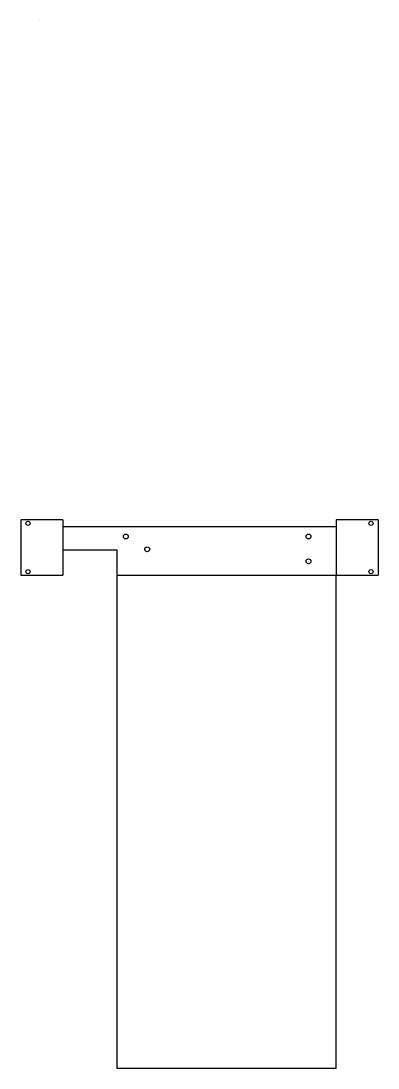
# Model space of a CAD drawing. Header units: inches. Extents: x 0.3 to 47.5, y -14 to 15.9.
# Drawn here: x 0.35 to 10.55, y -14 to 15.91 of the extents above; entities outside this region: 2.
import ezdxf

# ---------------------------------------------------------------- set-up
doc = ezdxf.new("R2010")
doc.units = ezdxf.units.IN
doc.header["$MEASUREMENT"] = 0
doc.layers.get('0').update_dxf_attribs({"lineweight": 25})
doc.layers.add('BEND', color=5, linetype='Continuous', lineweight=25)

msp = doc.modelspace()

# ---------------------------------------------------------------- linework, layer by layer
for p, q in [((0.894, 15.912), (0.894, 15.912)), ((47.475, 14.864), (47.475, 14.864)), ((1.55, 1.66), (0.35, 1.66)), ((0.35, 1.66), (0.35, 0.08)), ((1.55, 1.66), (1.55, 1.46)), ((10.55, 1.66), (9.35, 1.66)), ((9.35, 1.66), (9.35, 1.46)), ((10.55, 1.66), (10.55, 0.08)), ((9.35, 1.46), (1.55, 1.46)), ((1.55, 0.8), (1.55, 0.08)), ((1.55, 0.8), (3.09, 0.8)), ((3.09, 0.8), (3.09, -14)), ((0.35, 0.08), (1.55, 0.08)), ((9.35, -14), (9.35, 0.08)), ((9.35, 0.08), (10.55, 0.08)), ((46.823, -0.452), (46.823, -0.452)), ((3.09, -14), (9.35, -14))]:
    msp.add_line(p, q)
for centre, radius in [((0.55, 1.56), 0.06), ((10.35, 1.56), 0.06), ((3.346, 1.185), 0.069), ((8.563, 1.186), 0.069), ((3.956, 0.82), 0.069), ((8.563, 0.477), 0.069), ((0.55, 0.18), 0.06), ((10.35, 0.18), 0.06)]:
    msp.add_circle(centre, radius)
at = {"layer": 'BEND'}
for p, q in [((1.55, 1.46), (1.55, 0.6)), ((9.35, 1.46), (9.35, 0.08)), ((3.09, 0.08), (9.35, 0.08))]:
    msp.add_line(p, q, dxfattribs=at)

doc.saveas('drawing.dxf')
